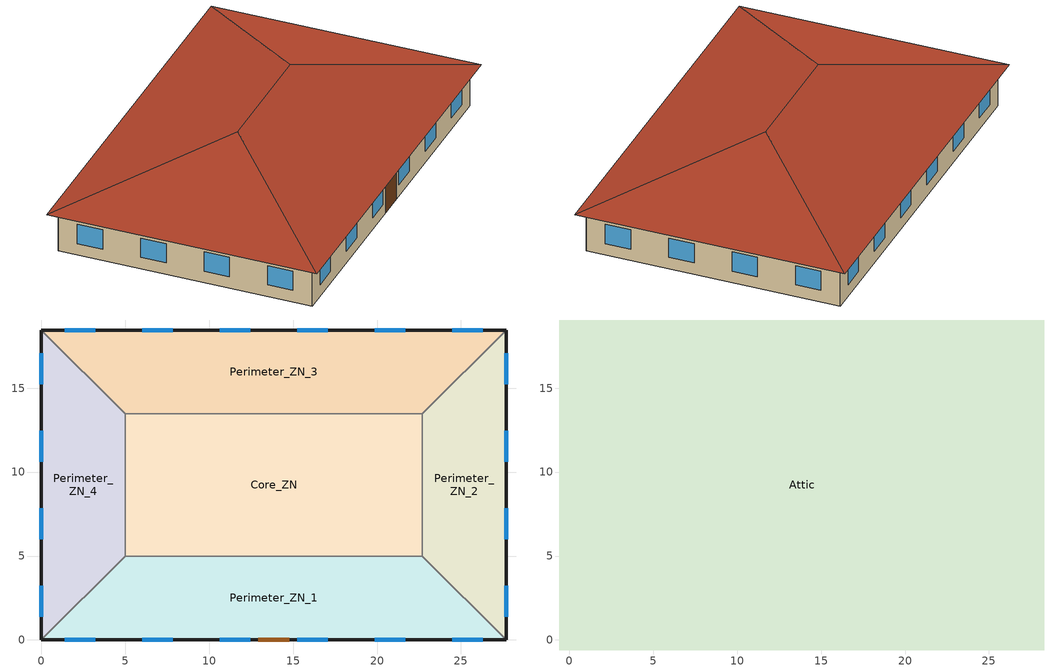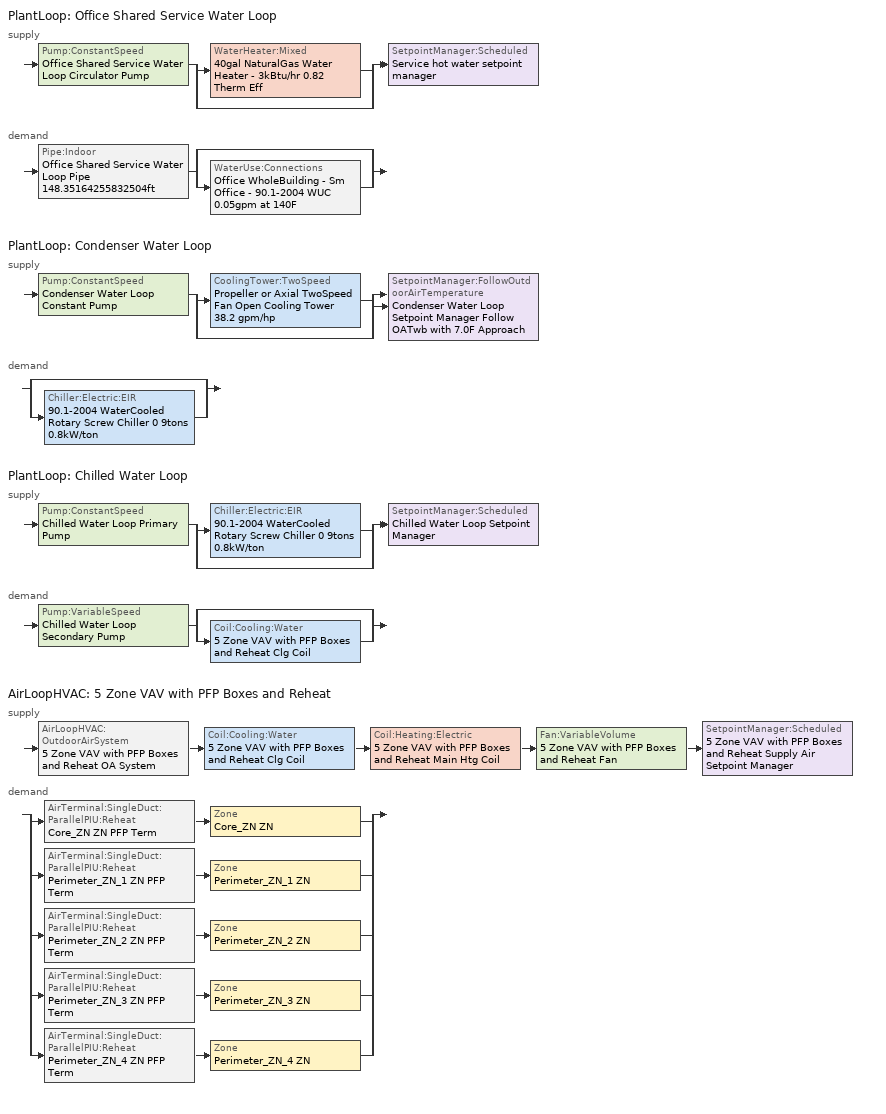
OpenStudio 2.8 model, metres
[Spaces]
Perimeter_ZN_1
 floor ground: 22.69,5 27.69,0 0,0 5,5 z0
 wall outside: 0,0 27.69,0 z0:3.05
 wall to Perimeter_ZN_4: 5,5 0,0 z0:3.05
 wall to Core_ZN: 22.69,5 5,5 z0:3.05
 wall to Perimeter_ZN_2: 27.69,0 22.69,5 z0:3.05
 window: 1.39,0 3.22,0 / 19.85,0 21.68,0 / 15.24,0 17.07,0 / 6.01,0 7.84,0 / 10.62,0 12.45,0 / 24.47,0 26.3,0 z0.9:2.42
 door: 12.93,0 14.76,0 z0:2.13
Perimeter_ZN_2
 floor ground: 27.69,18.46 27.69,0 22.69,5 22.69,13.46 z0
 wall outside: 27.69,0 27.69,18.46 z0:3.05
 wall to Perimeter_ZN_3: 27.69,18.46 22.69,13.46 z0:3.05
 wall to Core_ZN: 22.69,13.46 22.69,5 z0:3.05
 window: 27.69,1.39 27.69,3.22 / 27.69,10.62 27.69,12.45 / 27.69,15.24 27.69,17.07 / 27.69,6.01 27.69,7.84 z0.9:2.42
Perimeter_ZN_3
 floor ground: 27.69,18.46 22.69,13.46 5,13.46 0,18.46 z0
 wall outside: 27.69,18.46 0,18.46 z0:3.05
 wall to Core_ZN: 5,13.46 22.69,13.46 z0:3.05
 wall to Perimeter_ZN_4: 0,18.46 5,13.46 z0:3.05
 window: 21.68,18.46 19.85,18.46 / 7.84,18.46 6.01,18.46 / 17.07,18.46 15.24,18.46 / 12.45,18.46 10.62,18.46 / 26.3,18.46 24.47,18.46 / 3.22,18.46 1.39,18.46 z0.9:2.42
Perimeter_ZN_4
 floor ground: 0,18.46 5,13.46 5,5 0,0 z0
 wall outside: 0,18.46 0,0 z0:3.05
 wall to Core_ZN: 5,5 5,13.46 z0:3.05
 window: 0,3.22 0,1.39 / 0,12.45 0,10.62 / 0,7.84 0,6.01 / 0,17.07 0,15.24 z0.9:2.42
Core_ZN
 floor ground: 22.69,13.46 22.69,5 5,5 5,13.46 z0
Attic
 floor outside: 28.29,19.06 27.69,18.46 0,18.46 -0.6,19.06 z3.05; -0.6,19.06 0,18.46 0,0 -0.6,-0.6 z3.05; 28.29,19.06 28.29,-0.6 27.69,0 27.69,18.46 z3.05; 27.69,0 28.29,-0.6 -0.6,-0.6 0,0 z3.05
 floor to Perimeter_ZN_4: 0,18.46 5,13.46 5,5 0,0 z3.05
 floor to Perimeter_ZN_1: 22.69,5 27.69,0 0,0 5,5 z3.05
 floor to Perimeter_ZN_2: 27.69,18.46 27.69,0 22.69,5 22.69,13.46 z3.05
 floor to Core_ZN: 22.69,13.46 22.69,5 5,5 5,13.46 z3.05
 floor to Perimeter_ZN_3: 27.69,18.46 22.69,13.46 5,13.46 0,18.46 z3.05
 roof outside: 18.46,9.23,6.33 28.29,-0.6,3.05 28.29,19.06,3.05; 18.46,9.23,6.33 28.29,19.06,3.05 -0.6,19.06,3.05 9.23,9.23,6.33; 9.23,9.23,6.33 -0.6,-0.6,3.05 28.29,-0.6,3.05 18.46,9.23,6.33; 9.23,9.23,6.33 -0.6,19.06,3.05 -0.6,-0.6,3.05
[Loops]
PlantLoop 'Office Shared Service Water Loop'
 supply: Pump:ConstantSpeed 'Office Shared Service Water Loop Circulator Pump' > split
  | WaterHeater:Mixed '40gal NaturalGas Water Heater - 3kBtu/hr 0.82 Therm Eff'
  | bypass
  join > SetpointManager:Scheduled 'Service hot water setpoint manager'
 demand: Pipe:Indoor 'Office Shared Service Water Loop Pipe 148.35164255832504ft' > split
  | bypass
  | WaterUse:Connections 'Office WholeBuilding - Sm Office - 90.1-2004 WUC 0.05gpm at 140F'
PlantLoop 'Condenser Water Loop'
 supply: Pump:ConstantSpeed 'Condenser Water Loop Constant Pump' > split
  | CoolingTower:TwoSpeed 'Propeller or Axial TwoSpeed Fan Open Cooling Tower 38.2 gpm/hp'
  | bypass
  join > SetpointManager:FollowOutdoorAirTemperature 'Condenser Water Loop Setpoint Manager Follow OATwb with 7.0F Approach'
 demand: split
  | bypass
  | Chiller:Electric:EIR '90.1-2004 WaterCooled  Rotary Screw Chiller 0 9tons 0.8kW/ton'
PlantLoop 'Chilled Water Loop'
 supply: Pump:ConstantSpeed 'Chilled Water Loop Primary Pump' > split
  | Chiller:Electric:EIR '90.1-2004 WaterCooled  Rotary Screw Chiller 0 9tons 0.8kW/ton'
  | bypass
  join > SetpointManager:Scheduled 'Chilled Water Loop Setpoint Manager'
 demand: Pump:VariableSpeed 'Chilled Water Loop Secondary Pump' > split
  | bypass
  | Coil:Cooling:Water '5 Zone VAV with PFP Boxes and Reheat Clg Coil'
AirLoopHVAC '5 Zone VAV with PFP Boxes and Reheat'
 supply: AirLoopHVAC:OutdoorAirSystem '5 Zone VAV with PFP Boxes and Reheat OA System' > Coil:Cooling:Water '5 Zone VAV with PFP Boxes and Reheat Clg Coil' > Coil:Heating:Electric '5 Zone VAV with PFP Boxes and Reheat Main Htg Coil' > Fan:VariableVolume '5 Zone VAV with PFP Boxes and Reheat Fan' > SetpointManager:Scheduled '5 Zone VAV with PFP Boxes and Reheat Supply Air Setpoint Manager'
 demand: split
  | AirTerminal:SingleDuct:ParallelPIU:Reheat 'Core_ZN ZN PFP Term' > Zone 'Core_ZN ZN'
  | AirTerminal:SingleDuct:ParallelPIU:Reheat 'Perimeter_ZN_1 ZN PFP Term' > Zone 'Perimeter_ZN_1 ZN'
  | AirTerminal:SingleDuct:ParallelPIU:Reheat 'Perimeter_ZN_2 ZN PFP Term' > Zone 'Perimeter_ZN_2 ZN'
  | AirTerminal:SingleDuct:ParallelPIU:Reheat 'Perimeter_ZN_3 ZN PFP Term' > Zone 'Perimeter_ZN_3 ZN'
  | AirTerminal:SingleDuct:ParallelPIU:Reheat 'Perimeter_ZN_4 ZN PFP Term' > Zone 'Perimeter_ZN_4 ZN'
[Site]
Houston Bush Intercontinental: Latitude {deg}=30; Longitude {deg}=-95.37; Time Zone {hr}=-6; Elevation {m}=29; Terrain=City
[Building]
90.1-2010-SmallOffice-ASHRAE 169-2006-2A created: 2017-02-23 18:40:46 -0700: North Axis {deg}=0; Default Construction Set=Res 90.1-2004 - Office - ASHRAE 169-2013-2A; Standards Building Type=Office
[Site:GroundTemperature:BuildingSurface]
19.527, 19.502, 19.536, 19.598, 20.002, 21.64, 22.225, 22.375, 21.449, 20.121, 19.802, 19.633
[Site:WaterMainsTemperature]
Calculation Method=Correlation; Annual Average Outdoor Air Temperature {C}=20.3167; Maximum Difference In Monthly Average Outdoor Air Temperatures {deltaC}=17.8
[SizingPeriod:DesignDay] Barometric Pressure {Pa}=100977; Sky Clearness=0; Rain Indicator=0; Snow Indicator=0; Day of Month=21; Daylight Saving Time Indicator=0; Humidity Indicating Type=Wetbulb; Dry-Bulb Temperature Range Modifier Type=DefaultMultipliers
Name | Maximum Dry-Bulb Temperature {C} | Daily Dry-Bulb Temperature Range {deltaC} | Humidity Indicating Conditions at Maximum Dry-Bulb | Wind Speed {m/s} | Wind Direction {deg} | Month | Day Type | Solar Model Indicator | ASHRAE Taub | ASHRAE Taud
Houston Bush Intercontinental Ann Htg 99.6% Condns DB | -1.6 | 0 | -1.6 | 2.8 | 0 | 1 | WinterDesignDay | ASHRAEClearSky
Houston Bush Intercontinental Ann Clg .4% Condns DB=>MWB | 36 | 10.1 | 24.8 | 3.5 | 170 | 7 | SummerDesignDay | ASHRAETau | 0.499 | 1.97
[ClimateZones]
Climate Zone Institution Name 1=ASHRAE; Climate Zone Document Name 1=ANSI/ASHRAE Standard 169; Climate Zone Document Year 1=2006; Climate Zone Value 1=2A
[Material:NoMass] Thermal Absorptance=0.9; Solar Absorptance=0.7
Name | Roughness | Thermal Resistance {m2-K/W} | Visible Absorptance
CP02 CARPET PAD | VeryRough | 0.21648 | 0.8
Typical Carpet Pad | Smooth | 0.21648 | 0.8
Typical Insulation R-4.73 | Smooth | 0.833053 | 0.7
Typical Insulation R-14.76 | Smooth | 2.59864 | 0.7
Typical Insulation R-0.58 1 | Smooth | 0.101875 | 0.7
[Material]
Name | Roughness | Thickness {m} | Conductivity {W/m-K} | Density {kg/m3} | Specific Heat {J/kg-K} | Thermal Absorptance | Solar Absorptance | Visible Absorptance
100mm Normalweight concrete floor | MediumSmooth | 0.1016 | 2.31 | 2322 | 832
G01 13mm gypsum board | Smooth | 0.0127 | 0.16 | 800 | 1090 | 0.9 | 0.7 | 0.5
4 in. Normalweight Concrete Floor | MediumRough | 0.1016 | 2.31 | 2322 | 832 | 0.9 | 0.7 | 0.7
1IN Stucco | Smooth | 0.0253 | 0.6918 | 1858 | 837 | 0.9 | 0.7 | 0.92
8IN CONCRETE HW RefBldg | Rough | 0.2032 | 1.311 | 2240 | 836.8 | 0.9 | 0.7 | 0.7
1/2IN Gypsum | Smooth | 0.0127 | 0.16 | 784.9 | 830 | 0.9 | 0.4 | 0.4
Metal Roof Surface; F08 Metal surface | Smooth | 0.0008 | 45.28 | 7824 | 500 | 0.9 | 0.7 | 0.7
6 in. Normalweight Concrete Floor | MediumRough | 0.1524 | 2.31 | 2322 | 832 | 0.9 | 0.7 | 0.7
8 in. Concrete Block Basement Wall | MediumRough | 0.2032 | 1.326 | 1842 | 912 | 0.9 | 0.7 | 0.7
G05 25mm wood | MediumSmooth | 0.0254 | 0.15 | 608 | 1630 | 0.9 | 0.5 | 0.5
Std Wood 6inch | MediumSmooth | 0.15 | 0.12 | 540 | 1210 | 0.9 | 0.7 | 0.7
Roof Membrane | VeryRough | 0.0095 | 0.16 | 1121.29 | 1460 | 0.9 | 0.7 | 0.7
Copper pipe 0.75in type L | Smooth | 0.001143 | 386 | 8906.27 | 385.1856 | 0.9 | 0.7 | 0.7
Fiberglass batt 0.5in | Smooth | 0.0127 | 0.0663448 | 11.2129 | 837.36 | 0.9 | 0.7 | 0.7
[Construction]
Typical Interior Floor: 100mm Normalweight concrete floor, CP02 CARPET PAD
Typical Interior Wall: G01 13mm gypsum board, G01 13mm gypsum board
Typical Interior Ceiling: CP02 CARPET PAD, 100mm Normalweight concrete floor
Typical Insulated Carpeted 6in Slab Floor: 6 in. Normalweight Concrete Floor, Typical Carpet Pad
Typical Insulated Basement Mass Wall: 8 in. Concrete Block Basement Wall
Typical Overhead Door: Typical Insulation R-4.73
U 1.98 SHGC 0.36 Sgl Ref-B-H Clr 6mm: REF B CLEAR HI 6MM
Typical Interior Window: Clear 3mm
Typical Interior Door; Typical Interior Partition: G05 25mm wood
InteriorFurnishings: Std Wood 6inch
Typical Insulated Exterior Mass Floor R-7.3: Typical Insulation R-4.73, 4 in. Normalweight Concrete Floor, Typical Carpet Pad
Typical Insulated Exterior Mass Wall: 1IN Stucco, 8IN CONCRETE HW RefBldg, Typical Insulation R-14.76, 1/2IN Gypsum
Typical IEAD Roof R-15.87: Roof Membrane, Typical Insulation R-14.76, Metal Roof Surface
U 1.22 SHGC 0.25 Sgl Elec Ref Colored 6mm: ECREF-1 COLORED 6MM
Typical Insulated Metal Door R-1.43 1: F08 Metal surface, Typical Insulation R-0.58 1
Copper pipe 0.75in type L with 0.5in fiberglass batt: Fiberglass batt 0.5in, Copper pipe 0.75in type L
[WindowMaterial:Glazing] Optical Data Type=SpectralAverage; Infrared Transmittance at Normal Incidence=0; Front Side Infrared Hemispherical Emissivity=0.84; Conductivity {W/m-K}=0.9; Dirt Correction Factor for Solar and Visible Transmittance=1; Solar Diffusing=No
Name | Thickness {m} | Solar Transmittance at Normal Incidence | Front Side Solar Reflectance at Normal Incidence | Back Side Solar Reflectance at Normal Incidence | Visible Transmittance at Normal Incidence | Front Side Visible Reflectance at Normal Incidence | Back Side Visible Reflectance at Normal Incidence | Back Side Infrared Hemispherical Emissivity
REF B CLEAR HI 6MM | 0.006 | 0.24 | 0.16 | 0.32 | 0.3 | 0.16 | 0.29 | 0.6
Clear 3mm | 0.003 | 0.837 | 0.075 | 0.075 | 0.898 | 0.081 | 0.081 | 0.84
ECREF-1 COLORED 6MM | 0.006 | 0.099 | 0.219 | 0.219 | 0.155 | 0.073 | 0.073 | 0.84
[DefaultConstructionSet]
Res 90.1-2004 - Office - ASHRAE 169-2013-2A: Default Exterior Surface Constructions=Default Surface Constructions 4; Default Interior Surface Constructions=Default Surface Constructions 5; Default Ground Contact Surface Constructions=Default Surface Constructions 6; Default Exterior SubSurface Constructions=Default Sub Surface Constructions 3; Default Interior SubSurface Constructions=Default Sub Surface Constructions 4; Interior Partition Construction=Typical Interior Partition
[DefaultSurfaceConstructions]
Name | Floor Construction | Wall Construction | Roof Ceiling Construction
Default Surface Constructions 4 | Typical Insulated Exterior Mass Floor R-7.3 | Typical Insulated Exterior Mass Wall | Typical IEAD Roof R-15.87
Default Surface Constructions 5 | Typical Interior Floor | Typical Interior Wall | Typical Interior Ceiling
Default Surface Constructions 6 | Typical Insulated Carpeted 6in Slab Floor | Typical Insulated Basement Mass Wall
[DefaultSubSurfaceConstructions]
Name | Fixed Window Construction | Operable Window Construction | Door Construction | Glass Door Construction | Overhead Door Construction | Skylight Construction | Tubular Daylight Dome Construction | Tubular Daylight Diffuser Construction
Default Sub Surface Constructions 3 | U 1.22 SHGC 0.25 Sgl Elec Ref Colored 6mm | U 1.22 SHGC 0.25 Sgl Elec Ref Colored 6mm | Typical Insulated Metal Door R-1.43 1 | U 1.22 SHGC 0.25 Sgl Elec Ref Colored 6mm | Typical Overhead Door | U 1.98 SHGC 0.36 Sgl Ref-B-H Clr 6mm | Typical Interior Window | Typical Interior Window
Default Sub Surface Constructions 4 | Typical Interior Window | Typical Interior Window | Typical Interior Door
[Space]
Name | Space Type | Building Story | Thermal Zone | Part of Total Floor Area
Perimeter_ZN_1 | Office WholeBuilding - Sm Office - 90.1-2004 | Building Story 1 | Perimeter_ZN_1 ZN | Yes
Attic | Office Attic - 90.1-2004 |  | Attic ZN | No
Perimeter_ZN_2 | Office WholeBuilding - Sm Office - 90.1-2004 | Building Story 1 | Perimeter_ZN_2 ZN | Yes
Perimeter_ZN_3 | Office WholeBuilding - Sm Office - 90.1-2004 | Building Story 1 | Perimeter_ZN_3 ZN | Yes
Perimeter_ZN_4 | Office WholeBuilding - Sm Office - 90.1-2004 | Building Story 1 | Perimeter_ZN_4 ZN | Yes
Core_ZN | Office WholeBuilding - Sm Office - 90.1-2004 | Building Story 1 | Core_ZN ZN | Yes
[SpaceType] Standards Building Type=Office
Name | Default Schedule Set | Design Specification Outdoor Air Object | Standards Space Type
Office WholeBuilding - Sm Office - 90.1-2004 | Office WholeBuilding - Sm Office Schedule Set | Office WholeBuilding - Sm Office Ventilation | WholeBuilding - Sm Office
Office Attic - 90.1-2004 | Office Attic Schedule Set | Office Attic Ventilation | Attic
[InternalMass:Definition]
Internal Mass Definition 1: Construction=InteriorFurnishings; Design Level Calculation Method=SurfaceArea/Area; Surface Area per Space Floor Area=2
[InternalMass] Internal Mass Definition=Internal Mass Definition 1
Name | Space or SpaceType
Perimeter_ZN_1 Mass | Perimeter_ZN_1
Perimeter_ZN_2 Mass | Perimeter_ZN_2
Perimeter_ZN_3 Mass | Perimeter_ZN_3
Perimeter_ZN_4 Mass | Perimeter_ZN_4
Core_ZN Mass | Core_ZN
[ThermalZone] Use Ideal Air Loads=No
Name | Thermostat
Perimeter_ZN_2 ZN | Office WholeBuilding - Sm Office - 90.1-2004 Thermostat 3
Core_ZN ZN | Office WholeBuilding - Sm Office - 90.1-2004 Thermostat 1
Perimeter_ZN_1 ZN | Office WholeBuilding - Sm Office - 90.1-2004 Thermostat 4
Perimeter_ZN_3 ZN | Office WholeBuilding - Sm Office - 90.1-2004 Thermostat 2
Perimeter_ZN_4 ZN | Office WholeBuilding - Sm Office - 90.1-2004 Thermostat
Attic ZN
[Sizing:Zone] Zone Cooling Design Supply Air Temperature Input Method=SupplyAirTemperature; Zone Cooling Design Supply Air Temperature Difference {deltaC}=11.11; Zone Heating Design Supply Air Temperature Input Method=SupplyAirTemperature; Zone Heating Design Supply Air Temperature {C}=40; Zone Heating Design Supply Air Temperature Difference {deltaC}=11.11; Zone Cooling Design Supply Air Humidity Ratio {kg-H2O/kg-air}=0.0085; Zone Heating Design Supply Air Humidity Ratio {kg-H2O/kg-air}=0.008; Cooling Design Air Flow Method=DesignDay; Heating Design Air Flow Method=DesignDay; Account for Dedicated Outdoor Air System=No; Dedicated Outdoor Air System Control Strategy=NeutralSupplyAir; Dedicated Outdoor Air Low Setpoint Temperature for Design {C}=autosize; Dedicated Outdoor Air High Setpoint Temperature for Design {C}=autosize
Name | Zone Cooling Design Supply Air Temperature {C}
Perimeter_ZN_2 ZN; Core_ZN ZN; Perimeter_ZN_1 ZN; Perimeter_ZN_3 ZN; Perimeter_ZN_4 ZN | 12.7778
Attic ZN | 14
[Zone equipment]
Perimeter_ZN_2 ZN: Perimeter_ZN_2 ZN PFP Term
Core_ZN ZN: Core_ZN ZN PFP Term
Perimeter_ZN_1 ZN: Perimeter_ZN_1 ZN PFP Term
Perimeter_ZN_3 ZN: Perimeter_ZN_3 ZN PFP Term
Perimeter_ZN_4 ZN: Perimeter_ZN_4 ZN PFP Term
[BuildingStory]
Building Story 1: Nominal Z Coordinate {m}=0
[DesignSpecification:OutdoorAir] Outdoor Air Flow per Person {m3/s-person}=0; Outdoor Air Flow Air Changes per Hour {1/hr}=0
Name | Outdoor Air Flow per Floor Area {m3/s-m2} | Outdoor Air Method | Outdoor Air Flow Rate {m3/s}
Office Attic Ventilation | 0
Office WholeBuilding - Sm Office Ventilation | 0.000508 | Sum | 0
[DefaultScheduleSet]
Name | Infiltration Schedule | Number of People Schedule | People Activity Level Schedule | Lighting Schedule | Electric Equipment Schedule
Office Attic Schedule Set | OfficeLarge INFIL_SCH_PNNL
Office WholeBuilding - Sm Office Schedule Set | OfficeSmall INFIL_QUARTER_ON_SCH | OfficeSmall BLDG_OCC_SCH | OfficeSmall ACTIVITY_SCH | OfficeSmall BLDG_LIGHT_SCH | OfficeSmall BLDG_EQUIP_SCH
[People:Definition]
Office WholeBuilding - Sm Office People Definition 1: Number of People Calculation Method=People/Area; People per Space Floor Area {person/m2}=0.0602779; Fraction Radiant=0.3
[People]
Office WholeBuilding - Sm Office People: People Definition=Office WholeBuilding - Sm Office People Definition 1; Space or SpaceType=Office WholeBuilding - Sm Office - 90.1-2004; Work Efficiency Schedule=Work Efficiency Schedule; Clothing Insulation Schedule=Clothing Schedule; Air Velocity Schedule=Air Velocity Schedule; Multiplier=1
[Lights:Definition]
Office WholeBuilding - Sm Office Lights Definition 1: Design Level Calculation Method=Watts/Area; Watts per Space Floor Area {W/m2}=10.7639; Fraction Radiant=0.7; Fraction Visible=0.2
[Lights]
Office WholeBuilding - Sm Office Lights: Lights Definition=Office WholeBuilding - Sm Office Lights Definition 1; Space or SpaceType=Office WholeBuilding - Sm Office - 90.1-2004; Fraction Replaceable=1
[ElectricEquipment:Definition]
Office WholeBuilding - Sm Office Elec Equip Definition 1: Design Level Calculation Method=Watts/Area; Watts per Space Floor Area {W/m2}=6.78126; Fraction Radiant=0.5
[ElectricEquipment]
Office WholeBuilding - Sm Office Elec Equip: Electric Equipment Definition=Office WholeBuilding - Sm Office Elec Equip Definition 1; Space or SpaceType=Office WholeBuilding - Sm Office - 90.1-2004
[SpaceInfiltration:DesignFlowRate] Schedule=Always On Discrete; Design Flow Rate Calculation Method=Flow/ExteriorArea; Flow per Exterior Surface Area {m3/s-m2}=0.00102523; Constant Term Coefficient=0; Temperature Term Coefficient=0; Velocity Term Coefficient=0.224; Velocity Squared Term Coefficient=0
Name | Space or SpaceType
Perimeter_ZN_1 Infiltration | Perimeter_ZN_1
Perimeter_ZN_2 Infiltration | Perimeter_ZN_2
Perimeter_ZN_3 Infiltration | Perimeter_ZN_3
Perimeter_ZN_4 Infiltration | Perimeter_ZN_4
[Exterior:Lights:Definition]
Name | Design Level {W}
Parking Areas and Drives Def (W/ft^2) | 0.15
Building Facades Def (W/ft^2) | 0.2
Main Entries Def (W/ft) | 30
Other Doors Def (W/ft) | 20
[Exterior:Lights] Control Option=AstronomicalClock
Name | Exterior Lights Definition | Schedule | Multiplier
Parking Areas and Drives | Parking Areas and Drives Def (W/ft^2) | Always On Discrete | 8913.32
Building Facades | Building Facades Def (W/ft^2) | Schedule Ruleset 3 | 3030.2
Main Entries | Main Entries Def (W/ft) | Always On Discrete | 8.80328
Other Doors | Other Doors Def (W/ft) | Always On Discrete | 4.40164
[WaterUse:Connections]
Office WholeBuilding - Sm Office - 90.1-2004 WUC 0.05gpm at 140F: Water Use Equipment Name 1=Office WholeBuilding - Sm Office - 90.1-2004 Service Water Use 0.05gpm at 140F
[WaterUse:Equipment:Definition]
Office WholeBuilding - Sm Office - 90.1-2004 Service Water Use Def 0.05gpm: Peak Flow Rate {m3/s}=3.15454e-06; Target Temperature Schedule=Mixed Water At Faucet Temp - 140F; Sensible Fraction Schedule=Fraction Sensible - 0.2; Latent Fraction Schedule=Fraction Latent - 0.05
[WaterUse:Equipment]
Office WholeBuilding - Sm Office - 90.1-2004 Service Water Use 0.05gpm at 140F: Water Use Equipment Definition=Office WholeBuilding - Sm Office - 90.1-2004 Service Water Use Def 0.05gpm; Flow Rate Fraction Schedule=OfficeSmall BLDG_SWH_SCH
[PlantLoop] Glycol Concentration=0; Plant Loop Volume {m3}=Autocalculate; Load Distribution Scheme=Optimal
Name | Maximum Loop Temperature {C} | Minimum Loop Temperature {C} | Common Pipe Simulation
Office Shared Service Water Loop | 60 | 10
Condenser Water Loop | 80 | 5
Chilled Water Loop | 40 | 1 | CommonPipe
[Sizing:Plant] Sizing Option=NonCoincident; Zone Timesteps in Averaging Window=1; Coincident Sizing Factor Mode=None
Name | Loop Type | Design Loop Exit Temperature {C} | Loop Design Temperature Difference {deltaC}
Office Shared Service Water Loop | Heating | 60 | 5
Condenser Water Loop | Condenser | 29.4444 | 5.55556
Chilled Water Loop | Cooling | 6.66667 | 5.61111
[SetpointManager:Scheduled] Control Variable=Temperature
Name | Schedule | Setpoint Node or NodeList
Service hot water setpoint manager | Service Water Loop Temp - 140F 1 | Office Shared Service Water Loop Supply Outlet Node
Chilled Water Loop Setpoint Manager | Chilled Water Loop Temp - 44F | Chilled Water Loop Supply Outlet Node
5 Zone VAV with PFP Boxes and Reheat Supply Air Setpoint Manager | Supply Air Temp - 55.0F | 5 Zone VAV with PFP Boxes and Reheat Supply Outlet Node
[Pump:ConstantSpeed] Rated Flow Rate {m3/s}=autosize; Rated Power Consumption {W}=autosize; Motor Efficiency=0.825; Fraction of Motor Inefficiencies to Fluid Stream=0; Pump Control Type=Intermittent; Design Power Sizing Method=PowerPerFlowPerPressure; Design Electric Power per Unit Flow Rate {W/(m3/s)}=348701.1; Design Shaft Power per Unit Flow Rate per Unit Head {W-s/m3-Pa}=1.28205
Name | Rated Pump Head {Pa}
Office Shared Service Water Loop Circulator Pump | 29890.7
Condenser Water Loop Constant Pump | 148557
Chilled Water Loop Primary Pump | 44836
[WaterHeater:Mixed]
40gal NaturalGas Water Heater - 3kBtu/hr 0.82 Therm Eff: Tank Volume {m3}=0.151416; Setpoint Temperature Schedule=Service Water Loop Temp - 140F 1; Deadband Temperature Difference {deltaC}=2; Maximum Temperature Limit {C}=60; Heater Control Type=Cycle; Heater Maximum Capacity {W}=923.183; Heater Fuel Type=NaturalGas; Heater Thermal Efficiency=0.82; Off Cycle Parasitic Fuel Consumption Rate {W}=0; Off Cycle Parasitic Fuel Type=NaturalGas; Off Cycle Parasitic Heat Fraction to Tank=0; On Cycle Parasitic Fuel Consumption Rate {W}=0; On Cycle Parasitic Fuel Type=NaturalGas; On Cycle Parasitic Heat Fraction to Tank=0; Ambient Temperature Indicator=Schedule; Ambient Temperature Schedule=Water Heater Ambient Temp Schedule - 71.6f; Off Cycle Loss Coefficient to Ambient Temperature {W/K}=0.431161; On Cycle Loss Coefficient to Ambient Temperature {W/K}=0.431161; Use Side Effectiveness=1; Source Side Effectiveness=1; Use Side Design Flow Rate {m3/s}=autosize; Source Side Design Flow Rate {m3/s}=autosize; Indirect Water Heating Recovery Time {hr}=1.5; Source Side Flow Control Mode=IndirectHeatPrimarySetpoint
[Pipe:Indoor]
Office Shared Service Water Loop Pipe 148.35164255832504ft: Construction=Copper pipe 0.75in type L with 0.5in fiberglass batt; Environment Type=Schedule; Ambient Temperature Schedule=Office Shared Service Water Loop Piping Air Temp - 70F; Ambient Air Velocity Schedule=Office Shared Service Water Loop Piping Air Velocity - 0.67mph; Pipe Inside Diameter {m}=0.019939; Pipe Length {m}=45.2176
[ThermostatSetpoint:DualSetpoint] Heating Setpoint Temperature Schedule=OfficeSmall HTGSETP_SCH_NO_OPTIMUM; Cooling Setpoint Temperature Schedule=OfficeSmall CLGSETP_SCH_NO_OPTIMUM
Office WholeBuilding - Sm Office - 90.1-2004 Thermostat; Office WholeBuilding - Sm Office - 90.1-2004 Thermostat 1; Office WholeBuilding - Sm Office - 90.1-2004 Thermostat 2; Office WholeBuilding - Sm Office - 90.1-2004 Thermostat 3; Office WholeBuilding - Sm Office - 90.1-2004 Thermostat 4
[SetpointManager:FollowOutdoorAirTemperature]
Condenser Water Loop Setpoint Manager Follow OATwb with 7.0F Approach: Control Variable=Temperature; Reference Temperature Type=OutdoorAirWetBulb; Offset Temperature Difference {deltaC}=3.88889; Maximum Setpoint Temperature {C}=29.4444; Minimum Setpoint Temperature {C}=21.1111; Setpoint Node or NodeList=Condenser Water Loop Supply Outlet Node
[CoolingTower:TwoSpeed]
Propeller or Axial TwoSpeed Fan Open Cooling Tower 38.2 gpm/hp: Design Water Flow Rate {m3/s}=autosize; High Fan Speed Air Flow Rate {m3/s}=autosize; High Fan Speed Fan Power {W}=1594.29; High Fan Speed U-Factor Times Area Value {W/K}=autosize; Low Fan Speed Air Flow Rate {m3/s}=AutoSize; Low Fan Speed Fan Power {W}=478.286; Low Fan Speed U-Factor Times Area Value {W/K}=AutoSize; Number of Cells=1; Sizing Factor=1; Design Inlet Air Dry-Bulb Temperature {C}=35; Design Inlet Air Wet-Bulb Temperature {C}=25.6; Design Approach Temperature {deltaC}=autosize; Design Range Temperature {deltaC}=autosize
[Pump:VariableSpeed]
Chilled Water Loop Secondary Pump: Rated Pump Head {Pa}=134508; Motor Efficiency=0.825; Fraction of Motor Inefficiencies to Fluid Stream=0; Coefficient 1 of the Part Load Performance Curve=0; Coefficient 2 of the Part Load Performance Curve=0.0205; Coefficient 3 of the Part Load Performance Curve=0.4101; Coefficient 4 of the Part Load Performance Curve=0.5753; Pump Control Type=Intermittent; Skin Loss Radiative Fraction=0.5; Design Power Sizing Method=PowerPerFlowPerPressure; Design Electric Power per Unit Flow Rate {W/(m3/s)}=348701.1; Design Shaft Power per Unit Flow Rate per Unit Head {W-s/m3-Pa}=1.28205; Design Minimum Flow Rate Fraction=0
[Chiller:Electric:EIR]
90.1-2004 WaterCooled  Rotary Screw Chiller 0 9tons 0.8kW/ton: Reference Capacity {W}=Autosize; Reference COP {W/W}=4.4519; Reference Leaving Chilled Water Temperature {C}=6.66667; Reference Entering Condenser Fluid Temperature {C}=35; Cooling Capacity Function of Temperature Curve=ChlrWtrPosDispPathAAllQRatio_fTchwsTcwsSI; Electric Input to Cooling Output Ratio Function of Temperature Curve=ChlrWtrPosDispPathAAllEIRRatio_fTchwsTcwsSI; Electric Input to Cooling Output Ratio Function of Part Load Ratio Curve=ChlrWtrPosDispPathAAllEIRRatio_fQRatio; Minimum Part Load Ratio=0.15; Maximum Part Load Ratio=1; Optimum Part Load Ratio=1; Minimum Unloading Ratio=0.25; Condenser Type=WaterCooled; Leaving Chilled Water Lower Temperature Limit {C}=2.22222; Chiller Flow Mode=ConstantFlow; Design Heat Recovery Water Flow Rate {m3/s}=0; Sizing Factor=1; Basin Heater Capacity {W/K}=0; Basin Heater Setpoint Temperature {C}=10
[AirLoopHVAC]
5 Zone VAV with PFP Boxes and Reheat: Availability Schedule=5 Zone VAV with PFP Boxes and Reheat Occ Sch; Design Supply Air Flow Rate {m3/s}=AutoSize
[Sizing:System]
5 Zone VAV with PFP Boxes and Reheat: Type of Load to Size On=Sensible; Design Outdoor Air Flow Rate {m3/s}=0.284296; Central Heating Maximum System Air Flow Ratio=0.3; Preheat Design Temperature {C}=7.22222; Preheat Design Humidity Ratio {kg-H2O/kg-Air}=0.008; Precool Design Temperature {C}=12.7778; Precool Design Humidity Ratio {kg-H2O/kg-Air}=0.008; Central Cooling Design Supply Air Temperature {C}=12.7778; Central Heating Design Supply Air Temperature {C}=12.7778; Sizing Option=Coincident; 100% Outdoor Air in Cooling=No; 100% Outdoor Air in Heating=No; Central Cooling Design Supply Air Humidity Ratio {kg-H2O/kg-Air}=0.0085; Central Heating Design Supply Air Humidity Ratio {kg-H2O/kg-Air}=0.008; Cooling Design Air Flow Method=DesignDay; Cooling Design Air Flow Rate {m3/s}=0; Heating Design Air Flow Method=DesignDay; Heating Design Air Flow Rate {m3/s}=0; System Outdoor Air Method=ZoneSum; Zone Maximum Outdoor Air Fraction=1; Cooling Supply Air Flow Rate Per Floor Area {m3/s-m2}=0.00996765; Cooling Fraction of Autosized Cooling Supply Air Flow Rate=1; Cooling Supply Air Flow Rate Per Unit Cooling Capacity {m3/s-W}=3.94755e-05; Heating Supply Air Flow Rate Per Floor Area {m3/s-m2}=0.00996765; Heating Fraction of Autosized Heating Supply Air Flow Rate=1; Heating Fraction of Autosized Cooling Supply Air Flow Rate=1; Heating Supply Air Flow Rate Per Unit Heating Capacity {m3/s-W}=3.15882e-05; Cooling Design Capacity Method=CoolingDesignCapacity; Cooling Design Capacity {W}=autosize; Cooling Design Capacity Per Floor Area {W/m2}=234.7; Fraction of Autosized Cooling Design Capacity=1; Heating Design Capacity Method=HeatingDesignCapacity; Heating Design Capacity {W}=autosize; Heating Design Capacity Per Floor Area {W/m2}=157; Fraction of Autosized Heating Design Capacity=1; Central Cooling Capacity Control Method=OnOff
[Fan:VariableVolume]
5 Zone VAV with PFP Boxes and Reheat Fan: Availability Schedule=Always On Discrete; Fan Total Efficiency=0.56875; Pressure Rise {Pa}=996.356; Maximum Flow Rate {m3/s}=Autosize; Fan Power Minimum Flow Rate Input Method=Fraction; Fan Power Minimum Flow Fraction=0.25; Fan Power Minimum Air Flow Rate {m3/s}=0; Motor Efficiency=0.875; Motor In Airstream Fraction=1; Fan Power Coefficient 1=0.189848; Fan Power Coefficient 2=0.31447; Fan Power Coefficient 3=0.495682; Fan Power Coefficient 4=0; Fan Power Coefficient 5=0
[Coil:Heating:Electric] Availability Schedule=Always On Discrete; Efficiency=1
5 Zone VAV with PFP Boxes and Reheat Main Htg Coil; Core_ZN ZN Electric Reheat Coil; Perimeter_ZN_1 ZN Electric Reheat Coil; Perimeter_ZN_2 ZN Electric Reheat Coil; Perimeter_ZN_3 ZN Electric Reheat Coil; Perimeter_ZN_4 ZN Electric Reheat Coil
[Coil:Cooling:Water]
5 Zone VAV with PFP Boxes and Reheat Clg Coil: Availability Schedule=Always On Discrete; Design Inlet Water Temperature {C}=Autosize; Heat Exchanger Configuration=CrossFlow
[Controller:WaterCoil]
5 Zone VAV with PFP Boxes and Reheat Clg Coil Controller: Water Coil=5 Zone VAV with PFP Boxes and Reheat Clg Coil; Action=Reverse; Minimum Actuated Flow {m3/s}=0
[Controller:OutdoorAir]
5 Zone VAV with PFP Boxes and Reheat OA Controller: Minimum Outdoor Air Flow Rate {m3/s}=autosize; Maximum Outdoor Air Flow Rate {m3/s}=Autosize; Economizer Control Type=NoEconomizer; Economizer Control Action Type=ModulateFlow; Economizer Maximum Limit Dry-Bulb Temperature {C}=28; Economizer Maximum Limit Enthalpy {J/kg}=64000; Lockout Type=LockoutWithCompressor; Minimum Limit Type=FixedMinimum; Minimum Outdoor Air Schedule=Always On Discrete; Controller Mechanical Ventilation=5 Zone VAV with PFP Boxes and Reheat Vent Controller; High Humidity Control=No; Heat Recovery Bypass Control Type=BypassWhenWithinEconomizerLimits
[Controller:MechanicalVentilation]
5 Zone VAV with PFP Boxes and Reheat Vent Controller: Availability Schedule=Always On Discrete; System Outdoor Air Method=ZoneSum
[AirLoopHVAC:OutdoorAirSystem]
5 Zone VAV with PFP Boxes and Reheat OA System: Controller=5 Zone VAV with PFP Boxes and Reheat OA Controller
[AvailabilityManager:NightCycle]
Availability Manager Night Cycle 1: Control Type=CycleOnAny; Thermostat Tolerance {deltaC}=1; Cycling Run Time {s}=3600
[Fan:ConstantVolume] Availability Schedule=5 Zone VAV with PFP Boxes and Reheat Occ Sch; Fan Total Efficiency=0.4675; Pressure Rise {Pa}=0; Maximum Flow Rate {m3/s}=AutoSize; Motor Efficiency=0.85; Motor In Airstream Fraction=1
Core_ZN ZN PFP Term Fan; Perimeter_ZN_1 ZN PFP Term Fan; Perimeter_ZN_2 ZN PFP Term Fan; Perimeter_ZN_3 ZN PFP Term Fan; Perimeter_ZN_4 ZN PFP Term Fan
[AirTerminal:SingleDuct:ParallelPIU:Reheat] Availability Schedule=Always On Discrete; Maximum Primary Air Flow Rate {m3/s}=Autosize; Maximum Secondary Air Flow Rate {m3/s}=Autosize; Minimum Primary Air Flow Fraction=Autosize; Fan On Flow Fraction=Autosize; Maximum Hot Water or Steam Flow Rate {m3/s}=Autosize; Minimum Hot Water or Steam Flow Rate {m3/s}=0; Convergence Tolerance=0.001
Name | Fan | Reheat Coil
Core_ZN ZN PFP Term | Core_ZN ZN PFP Term Fan | Core_ZN ZN Electric Reheat Coil
Perimeter_ZN_1 ZN PFP Term | Perimeter_ZN_1 ZN PFP Term Fan | Perimeter_ZN_1 ZN Electric Reheat Coil
Perimeter_ZN_2 ZN PFP Term | Perimeter_ZN_2 ZN PFP Term Fan | Perimeter_ZN_2 ZN Electric Reheat Coil
Perimeter_ZN_3 ZN PFP Term | Perimeter_ZN_3 ZN PFP Term Fan | Perimeter_ZN_3 ZN Electric Reheat Coil
Perimeter_ZN_4 ZN PFP Term | Perimeter_ZN_4 ZN PFP Term Fan | Perimeter_ZN_4 ZN Electric Reheat Coil
[Schedule:Ruleset]
Name | Default Day Schedule | Summer Design Day Schedule | Winter Design Day Schedule
Clothing Schedule | Clothing Schedule Default Winter Clothes
Air Velocity Schedule | Air Velocity Schedule Default
Work Efficiency Schedule | Work Efficiency Schedule Default
OfficeSmall BLDG_OCC_SCH | OfficeSmall BLDG_OCC_SCH Default | OfficeSmall BLDG_OCC_SCH Summer Design Day | OfficeSmall BLDG_OCC_SCH Winter Design Day
OfficeSmall ACTIVITY_SCH | OfficeSmall ACTIVITY_SCH Default | OfficeSmall ACTIVITY_SCH Summer Design Day | OfficeSmall ACTIVITY_SCH Winter Design Day
OfficeSmall BLDG_LIGHT_SCH | OfficeSmall BLDG_LIGHT_SCH Default | OfficeSmall BLDG_LIGHT_SCH Summer Design Day | OfficeSmall BLDG_LIGHT_SCH Winter Design Day
OfficeSmall BLDG_EQUIP_SCH | OfficeSmall BLDG_EQUIP_SCH Default | OfficeSmall BLDG_EQUIP_SCH Summer Design Day | OfficeSmall BLDG_EQUIP_SCH Winter Design Day
OfficeSmall INFIL_QUARTER_ON_SCH | OfficeSmall INFIL_QUARTER_ON_SCH Default | OfficeSmall INFIL_QUARTER_ON_SCH Summer Design Day | OfficeSmall INFIL_QUARTER_ON_SCH Winter Design Day
OfficeSmall HTGSETP_SCH_NO_OPTIMUM | OfficeSmall HTGSETP_SCH_NO_OPTIMUM Default | OfficeSmall HTGSETP_SCH_NO_OPTIMUM Summer Design Day | OfficeSmall HTGSETP_SCH_NO_OPTIMUM Winter Design Day
OfficeSmall CLGSETP_SCH_NO_OPTIMUM | OfficeSmall CLGSETP_SCH_NO_OPTIMUM Default | OfficeSmall CLGSETP_SCH_NO_OPTIMUM Summer Design Day | OfficeSmall CLGSETP_SCH_NO_OPTIMUM Winter Design Day
Fraction Sensible - 0.2 | Schedule Day 25
Fraction Latent - 0.05 | Schedule Day 26
OfficeSmall BLDG_SWH_SCH | OfficeSmall BLDG_SWH_SCH Default | OfficeSmall BLDG_SWH_SCH Summer Design Day | OfficeSmall BLDG_SWH_SCH Winter Design Day
OfficeLarge INFIL_SCH_PNNL | OfficeLarge INFIL_SCH_PNNL Default | OfficeLarge INFIL_SCH_PNNL Summer Design Day | OfficeLarge INFIL_SCH_PNNL Winter Design Day
Schedule Ruleset 3 | Schedule Day 36
Mixed Water At Faucet Temp - 140F | Mixed Water At Faucet Temp - 140F Default
Service Water Loop Temp - 140F 1 | Service Water Loop Temp - 140F Default 1
Water Heater Ambient Temp Schedule - 71.6f | Water Heater Ambient Temp Schedule - 71.6f Default
Office Shared Service Water Loop Piping Air Temp - 70F | Office Shared Service Water Loop Piping Air Temp - 70F Default
Office Shared Service Water Loop Piping Air Velocity - 0.67mph | Office Shared Service Water Loop Piping Air Velocity - 0.67mph Default
Chilled Water Loop Temp - 44F | Chilled Water Loop Temp - 44F Default
Supply Air Temp - 55.0F | Supply Air Temp - 55.0F Default
5 Zone VAV with PFP Boxes and Reheat Occ Sch | 5 Zone VAV with PFP Boxes and Reheat Occ Sch Default | 5 Zone VAV with PFP Boxes and Reheat Occ Sch Summer Design Day | 5 Zone VAV with PFP Boxes and Reheat Occ Sch Winter Design Day
[Schedule:Day]
Clothing Schedule Default Winter Clothes; OfficeSmall BLDG_OCC_SCH Summer Design Day; OfficeSmall BLDG_LIGHT_SCH Summer Design Day; OfficeSmall BLDG_EQUIP_SCH Summer Design Day; OfficeSmall INFIL_QUARTER_ON_SCH Default; OfficeLarge INFIL_SCH_PNNL Default; 5 Zone VAV with PFP Boxes and Reheat Occ Sch Default; 5 Zone VAV with PFP Boxes and Reheat Occ Sch Winter Design Day; 5 Zone VAV with PFP Boxes and Reheat Occ Sch Summer Design Day: 24, 0, 1
Clothing Schedule Summer Clothes: 24, 0, 0.5
Air Velocity Schedule Default; OfficeSmall BLDG_EQUIP_SCH Wknd Day; Schedule Day 25: 24, 0, 0.2
Work Efficiency Schedule Default; OfficeSmall BLDG_OCC_SCH Default; OfficeSmall BLDG_OCC_SCH Winter Design Day; OfficeSmall BLDG_LIGHT_SCH Winter Design Day; OfficeSmall BLDG_EQUIP_SCH Winter Design Day; OfficeSmall BLDG_SWH_SCH Default; 5 Zone VAV with PFP Boxes and Reheat Occ Sch Saturday; 5 Zone VAV with PFP Boxes and Reheat Occ Sch Sunday: 24, 0, 0
OfficeSmall BLDG_OCC_SCH Wkdy Day: 6, 0, 0, 7, 0, 0.11, 8, 0, 0.21, 12, 0, 1, 13, 0, 0.53, 17, 0, 1, 18, 0, 0.32, 22, 0, 0.11, 23, 0, 0.05, 24, 0, 0
OfficeSmall ACTIVITY_SCH Default; OfficeSmall ACTIVITY_SCH Winter Design Day; OfficeSmall ACTIVITY_SCH Summer Design Day: 24, 0, 120
OfficeSmall BLDG_LIGHT_SCH Default; OfficeSmall BLDG_LIGHT_SCH Default|Wkdy Day: 5, 0, 0.18, 7, 0, 0.23, 8, 0, 0.42, 12, 0, 0.9, 13, 0, 0.8, 17, 0, 0.9, 18, 0, 0.61, 20, 0, 0.42, 22, 0, 0.32, 23, 0, 0.23, 24, 0, 0.18
OfficeSmall BLDG_LIGHT_SCH Wknd Day: 24, 0, 0.18
OfficeSmall BLDG_EQUIP_SCH Default; OfficeSmall BLDG_EQUIP_SCH Default|Wkdy Day: 8, 0, 0.5, 12, 0, 1, 13, 0, 0.94, 17, 0, 1, 18, 0, 0.5, 24, 0, 0.2
OfficeSmall INFIL_QUARTER_ON_SCH Summer Design Day; OfficeSmall INFIL_QUARTER_ON_SCH SmrDsn|Wkdy Day: 7, 0, 1, 19, 0, 0.25, 24, 0, 1
OfficeSmall INFIL_QUARTER_ON_SCH Winter Design Day; OfficeSmall INFIL_QUARTER_ON_SCH WntrDsn|Sat Day: 7, 0, 1, 18, 0, 0.25, 24, 0, 1
OfficeSmall HTGSETP_SCH_NO_OPTIMUM Default; OfficeSmall HTGSETP_SCH_NO_OPTIMUM Summer Design Day: 24, 0, 15.56
OfficeSmall HTGSETP_SCH_NO_OPTIMUM Wkdy Day: 6, 0, 15.56, 19, 0, 21.11, 24, 0, 15.56
OfficeSmall HTGSETP_SCH_NO_OPTIMUM Winter Design Day: 24, 0, 21.11
OfficeSmall CLGSETP_SCH_NO_OPTIMUM Default; OfficeSmall CLGSETP_SCH_NO_OPTIMUM Winter Design Day: 24, 0, 29.44
OfficeSmall CLGSETP_SCH_NO_OPTIMUM Summer Design Day: 24, 0, 23.89
OfficeSmall CLGSETP_SCH_NO_OPTIMUM Wkdy Day: 6, 0, 29.44, 18, 0, 23.89, 24, 0, 29.44
Schedule Day 26: 24, 0, 0.05
OfficeSmall BLDG_SWH_SCH Winter Design Day; OfficeSmall BLDG_SWH_SCH Summer Design Day; OfficeSmall BLDG_SWH_SCH WntrDsn|SmrDsn|Wkdy Day: 7, 0, 0, 8, 0, 0.27, 9, 0, 0.55, 11, 0, 0.64, 12, 0, 0.82, 13, 0, 1, 14, 0, 0.91, 16, 0, 0.55, 17, 0, 0.73, 19, 0, 0.37, 20, 0, 0.18, 21, 0, 0.27, 22, 0, 0.09, 24, 0, 0
OfficeLarge INFIL_SCH_PNNL Summer Design Day; OfficeLarge INFIL_SCH_PNNL SmrDsn|Wkdy Day: 6, 0, 1, 22, 0, 0.25, 24, 0, 1
OfficeLarge INFIL_SCH_PNNL Winter Design Day; OfficeLarge INFIL_SCH_PNNL WntrDsn|Sat Day: 6, 0, 1, 18, 0, 0.25, 24, 0, 1
Schedule Day 36: 6, 0, 0, 24, 0, 1
Mixed Water At Faucet Temp - 140F Default; Service Water Loop Temp - 140F Default 1: 24, 0, 60
Water Heater Ambient Temp Schedule - 71.6f Default: 24, 0, 22
Office Shared Service Water Loop Piping Air Temp - 70F Default: 24, 0, 21.1111
Office Shared Service Water Loop Piping Air Velocity - 0.67mph Default: 24, 0, 0.3
Chilled Water Loop Temp - 44F Default: 24, 0, 6.66667
Supply Air Temp - 55.0F Default: 24, 0, 12.7778
5 Zone VAV with PFP Boxes and Reheat Occ Sch Monday; 5 Zone VAV with PFP Boxes and Reheat Occ Sch Tuesday; 5 Zone VAV with PFP Boxes and Reheat Occ Sch Wednesday; 5 Zone VAV with PFP Boxes and Reheat Occ Sch Thursday; 5 Zone VAV with PFP Boxes and Reheat Occ Sch Friday: 7, 0, 0, 18, 0, 1, 24, 0, 0
[Schedule:Rule] Date Specification Type=DateRange; Start Day=1
Name | Schedule Ruleset | Rule Order | Day Schedule | Start Month | End Month | End Day | Apply Monday | Apply Tuesday | Apply Wednesday | Apply Thursday | Apply Friday | Apply Sunday | Apply Saturday
Schedule Rule 3 | Clothing Schedule | 0 | Clothing Schedule Summer Clothes | 5 | 9 | 30
Schedule Rule 4 | OfficeSmall BLDG_OCC_SCH | 0 | OfficeSmall BLDG_OCC_SCH Wkdy Day | 1 | 12 | 31 | Yes | Yes | Yes | Yes | Yes
Schedule Rule 5 | OfficeSmall BLDG_LIGHT_SCH | 1 | OfficeSmall BLDG_LIGHT_SCH Default|Wkdy Day | 1 | 12 | 31 | Yes | Yes | Yes | Yes | Yes
Schedule Rule 6 | OfficeSmall BLDG_LIGHT_SCH | 0 | OfficeSmall BLDG_LIGHT_SCH Wknd Day | 1 | 12 | 31 |  |  |  |  |  | Yes | Yes
Schedule Rule 7 | OfficeSmall BLDG_EQUIP_SCH | 1 | OfficeSmall BLDG_EQUIP_SCH Default|Wkdy Day | 1 | 12 | 31 | Yes | Yes | Yes | Yes | Yes
Schedule Rule 8 | OfficeSmall BLDG_EQUIP_SCH | 0 | OfficeSmall BLDG_EQUIP_SCH Wknd Day | 1 | 12 | 31 |  |  |  |  |  | Yes | Yes
Schedule Rule 9 | OfficeSmall INFIL_QUARTER_ON_SCH | 1 | OfficeSmall INFIL_QUARTER_ON_SCH SmrDsn|Wkdy Day | 1 | 12 | 31 | Yes | Yes | Yes | Yes | Yes
Schedule Rule 10 | OfficeSmall INFIL_QUARTER_ON_SCH | 0 | OfficeSmall INFIL_QUARTER_ON_SCH WntrDsn|Sat Day | 1 | 12 | 31 |  |  |  |  |  |  | Yes
Schedule Rule 11 | OfficeSmall HTGSETP_SCH_NO_OPTIMUM | 0 | OfficeSmall HTGSETP_SCH_NO_OPTIMUM Wkdy Day | 1 | 12 | 31 | Yes | Yes | Yes | Yes | Yes
Schedule Rule 12 | OfficeSmall CLGSETP_SCH_NO_OPTIMUM | 0 | OfficeSmall CLGSETP_SCH_NO_OPTIMUM Wkdy Day | 1 | 12 | 31 | Yes | Yes | Yes | Yes | Yes
Schedule Rule 15 | OfficeSmall BLDG_SWH_SCH | 0 | OfficeSmall BLDG_SWH_SCH WntrDsn|SmrDsn|Wkdy Day | 1 | 12 | 31 | Yes | Yes | Yes | Yes | Yes
Schedule Rule 16 | OfficeLarge INFIL_SCH_PNNL | 1 | OfficeLarge INFIL_SCH_PNNL SmrDsn|Wkdy Day | 1 | 12 | 31 | Yes | Yes | Yes | Yes | Yes
Schedule Rule 17 | OfficeLarge INFIL_SCH_PNNL | 0 | OfficeLarge INFIL_SCH_PNNL WntrDsn|Sat Day | 1 | 12 | 31 |  |  |  |  |  |  | Yes
5 Zone VAV with PFP Boxes and Reheat Occ Sch Monday Rule | 5 Zone VAV with PFP Boxes and Reheat Occ Sch | 6 | 5 Zone VAV with PFP Boxes and Reheat Occ Sch Monday | 1 | 12 | 25 | Yes
5 Zone VAV with PFP Boxes and Reheat Occ Sch Tuesday Rule | 5 Zone VAV with PFP Boxes and Reheat Occ Sch | 5 | 5 Zone VAV with PFP Boxes and Reheat Occ Sch Tuesday | 1 | 12 | 26 |  | Yes
5 Zone VAV with PFP Boxes and Reheat Occ Sch Wednesday Rule | 5 Zone VAV with PFP Boxes and Reheat Occ Sch | 4 | 5 Zone VAV with PFP Boxes and Reheat Occ Sch Wednesday | 1 | 12 | 27 |  |  | Yes
5 Zone VAV with PFP Boxes and Reheat Occ Sch Thursday Rule | 5 Zone VAV with PFP Boxes and Reheat Occ Sch | 3 | 5 Zone VAV with PFP Boxes and Reheat Occ Sch Thursday | 1 | 12 | 28 |  |  |  | Yes
5 Zone VAV with PFP Boxes and Reheat Occ Sch Friday Rule | 5 Zone VAV with PFP Boxes and Reheat Occ Sch | 2 | 5 Zone VAV with PFP Boxes and Reheat Occ Sch Friday | 1 | 12 | 29 |  |  |  |  | Yes
5 Zone VAV with PFP Boxes and Reheat Occ Sch Saturday Rule | 5 Zone VAV with PFP Boxes and Reheat Occ Sch | 1 | 5 Zone VAV with PFP Boxes and Reheat Occ Sch Saturday | 1 | 12 | 30 |  |  |  |  |  |  | Yes
5 Zone VAV with PFP Boxes and Reheat Occ Sch Sunday Rule | 5 Zone VAV with PFP Boxes and Reheat Occ Sch | 0 | 5 Zone VAV with PFP Boxes and Reheat Occ Sch Sunday | 1 | 12 | 31 |  |  |  |  |  | Yes
[Schedule:Constant]
Always On Discrete: Value=1
[Curve:Quadratic]
ChlrWtrPosDispPathAAllEIRRatio_fQRatio: Coefficient1 Constant=0.310965; Coefficient2 x=0.322519; Coefficient3 x**2=0.372745; Minimum Value of x=0.1; Maximum Value of x=1; Minimum Curve Output=0.35
[Curve:Biquadratic] Minimum Value of x=4.44; Maximum Value of x=12.22; Minimum Value of y=15.56; Maximum Value of y=29.44
Name | Coefficient1 Constant | Coefficient2 x | Coefficient3 x**2 | Coefficient4 y | Coefficient5 y**2 | Coefficient6 x*y | Minimum Curve Output | Maximum Curve Output
ChlrWtrPosDispPathAAllQRatio_fTchwsTcwsSI | 0.96744 | 0.037082 | 0.000434 | -0.005837 | -4.9e-05 | -0.000274 | 0.89 | 1.33
ChlrWtrPosDispPathAAllEIRRatio_fTchwsTcwsSI | 0.665307 | -0.009339 | 0.000483 | 0.009492 | 0.000544 | -0.000864 | 0.74 | 1.27
